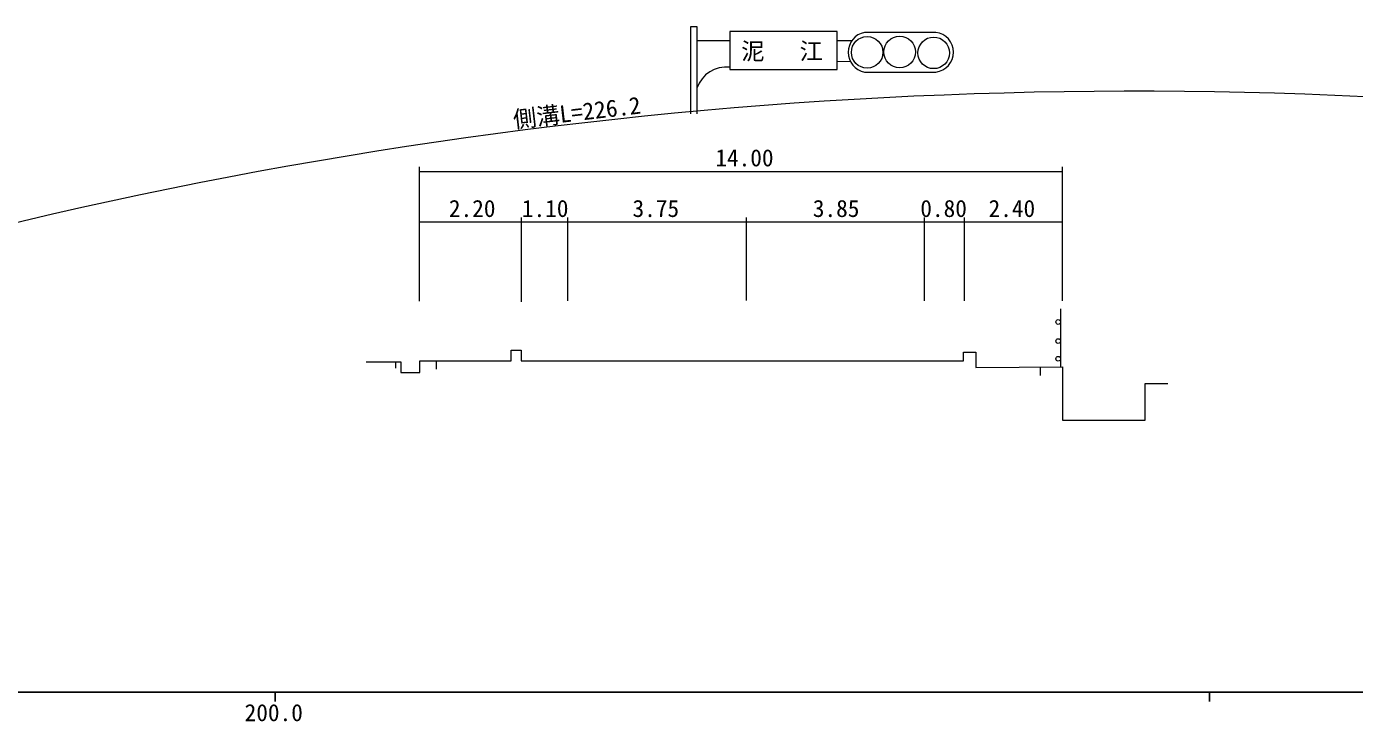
# Model space of a CAD drawing. Units: millimetres, scale not verified, with parts at other scales. Extents: x 40000 to 680000, y 20000 to 380000.
# Drawn here: x 241381 to 383533, y 201847 to 276290 of the extents above; entities that cross this region are included whole.
import ezdxf
from ezdxf.enums import TextEntityAlignment as Align

# ---------------------------------------------------------------- set-up
doc = ezdxf.new("R2010")
doc.units = ezdxf.units.MM
doc.header["$LTSCALE"] = 1000
for name, color, linetype, lineweight in [('M-BGD', 7, 'Continuous', 13), ('M-BGD-EXST', 7, 'Continuous', 13), ('M-STR-HTXT', 7, 'Continuous', 13), ('M-TTL-BAND', 7, 'Continuous', 25)]:
    doc.layers.add(name, color=color, linetype=linetype, lineweight=lineweight)
doc.styles.add('ＭＳ ゴシック', font='')
doc.styles.get('ＭＳ ゴシック').set_extended_font_data('MS Gothic')

msp = doc.modelspace()

# ---------------------------------------------------------------- linework, layer by layer
at = {"layer": 'M-BGD'}
for p, q in [((283439, 246856), (283439, 261262)), ((283439, 260762), (352238, 260762)), ((352238, 261262), (352238, 246908)), ((352238, 255338), (283439, 255338)), ((294368, 246816), (294368, 255838)), ((299323, 246902), (299323, 255838)), ((318452, 246931), (318452, 255838)), ((337503, 246921), (337503, 255838)), ((341779, 246921), (341779, 255838)), ((352079, 246047), (352079, 239851)), ((280895, 239705), (280895, 240355)), ((285221, 240481), (285221, 239573)), ((349913, 238915), (349912, 239833))]:
    msp.add_line(p, q, dxfattribs=at)
msp.add_lwpolyline([(277721, 240355), (281441, 240355), (281441, 239234), (283481, 239234), (283481, 240481), (293248, 240481), (293248, 241604), (294321, 241604), (294321, 240476), (341692, 240476), (341692, 241422), (342999, 241422), (342999, 239776), (352290, 239853), (352290, 234106), (361138, 234106), (361138, 238033), (363550, 238033)], dxfattribs=at)
for centre in [(351824, 244639), (351824, 242596), (351824, 240700)]:
    msp.add_circle(centre, 250, dxfattribs=at)
at = {"layer": 'M-BGD-EXST'}
for p, q in [((312478, 266949), (312478, 276290)), ((313145, 274806), (316671, 274806)), ((328141, 275744), (316671, 275744)), ((316671, 275744), (316671, 271674)), ((328141, 271674), (328141, 275744)), ((329734, 274771), (328141, 274771)), ((338713, 275664), (331083, 275664)), ((316671, 271674), (328141, 271674)), ((328141, 272553), (329582, 272564)), ((331083, 271414), (338713, 271414))]:
    msp.add_line(p, q, dxfattribs=at)
msp.add_lwpolyline([(312478, 276290), (313145, 276290), (313145, 266921)], dxfattribs=at)
for centre in [(331368, 273524), (334859, 273565), (338500, 273469)]:
    msp.add_circle(centre, 1691, dxfattribs=at)
for centre, radius, start, end in [((331520, 273539), 2169, 101.61288, 258.38712), ((338459, 273539), 2140, 276.82815, 83.17185), ((316310, 268617), 3344, 83.79358, 161.17929)]:
    msp.add_arc(centre, radius, start, end, dxfattribs=at)
at = {"layer": 'M-STR-HTXT'}
msp.add_arc((360037, -246800), 516156, 85.11806, 107.98408, dxfattribs=at)
at = {"layer": 'M-TTL-BAND'}
for p, q in [((40000, 205000), (579000, 205000)), ((268000, 205000), (268000, 204000)), ((368000, 205000), (368000, 204000))]:
    msp.add_line(p, q, dxfattribs=at)

# ---------------------------------------------------------------- texts
at = {"layer": 'M-BGD', "style": 'ＭＳ ゴシック'}
for s, p in [('14.00', (318233, 260762)), ('2.20', (289087, 255338)), ('1.10', (296899, 255338)), ('3.75', (308745, 255338)), ('3.85', (328048, 255338)), ('0.80', (339553, 255338)), ('2.40', (346860, 255338))]:
    msp.add_text(s, height=1833, dxfattribs=at).set_placement(p, align=Align.BOTTOM_CENTER)
at = {"layer": 'M-BGD-EXST', "style": 'ＭＳ ゴシック'}
msp.add_text('泥\u3000 江', height=1833, dxfattribs=at).set_placement((322259, 273657), align=Align.MIDDLE_CENTER)
at = {"layer": 'M-STR-HTXT', "style": 'ＭＳ ゴシック'}
msp.add_text('側溝L=226.2', height=1833, rotation=6.629, dxfattribs=at).set_placement((300292, 267099), align=Align.MIDDLE_CENTER)
at = {"layer": 'M-TTL-BAND', "style": 'ＭＳ ゴシック'}
msp.add_text('200.0', height=1833, dxfattribs=at).set_placement((267844, 201327), align=Align.BOTTOM_CENTER)

doc.saveas('drawing.dxf')
